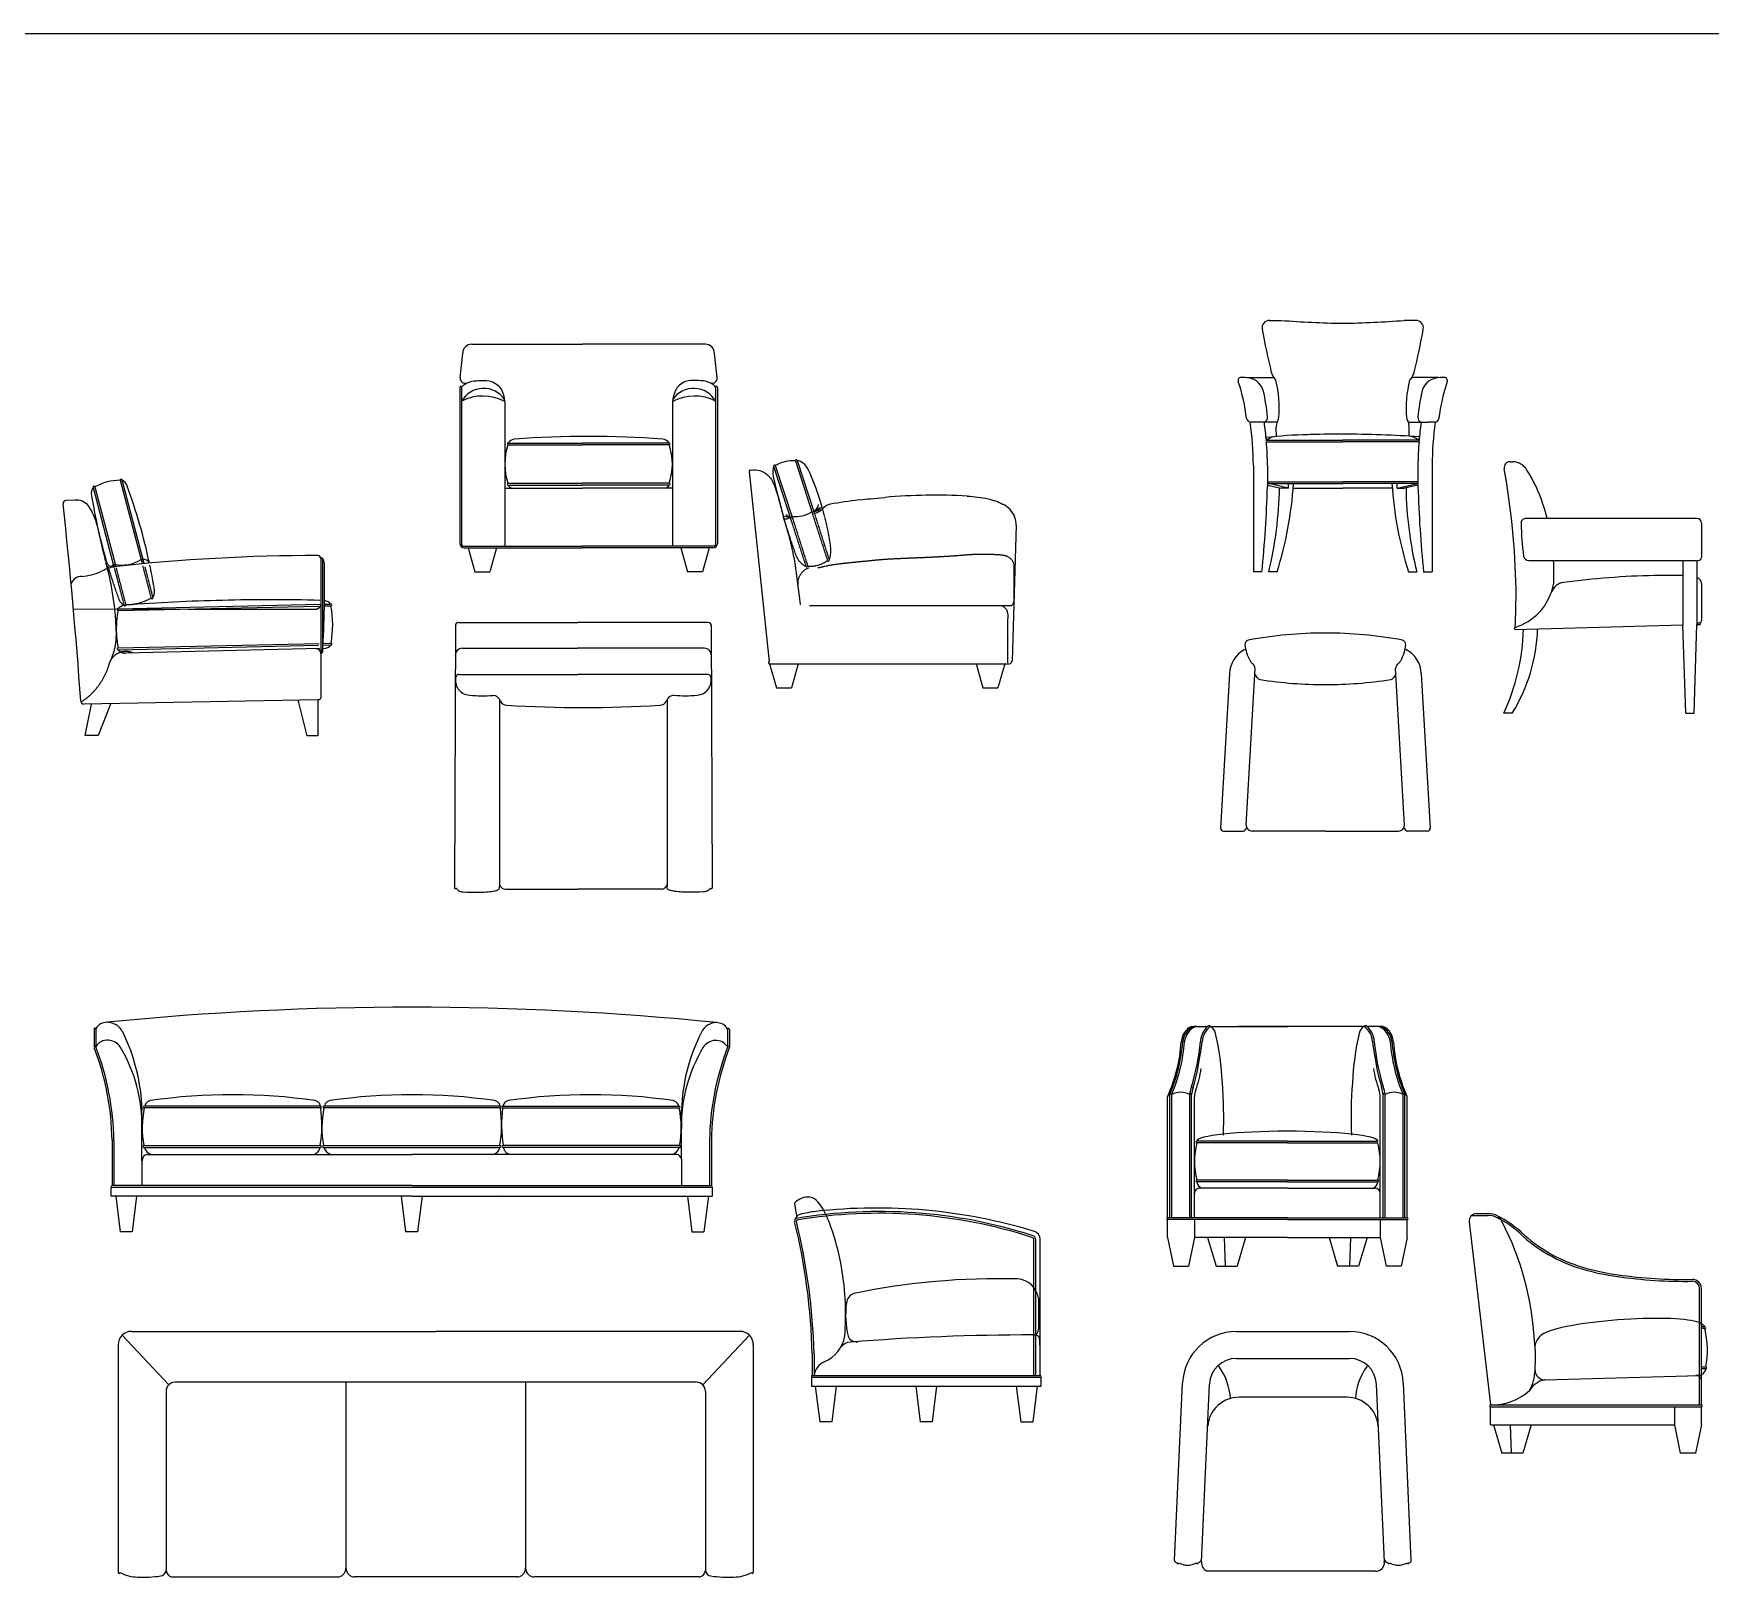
# Model space of a CAD drawing. Header units: millimetres. Extents: x 14385 to 129787, y 107826 to 186798.
# Drawn here: x 34932 to 40529, y 129420 to 134575 of the extents above; entities that cross this region are included whole.
import ezdxf

# ---------------------------------------------------------------- set-up
doc = ezdxf.new("R2010")
doc.units = ezdxf.units.MM
doc.header["$LTSCALE"] = 1000
doc.linetypes.add('DASHED', pattern=[0.75, 0.5, -0.25])
doc.layers.add('FF-FURN', color=51, linetype='Continuous')

# ---------------------------------------------------------------- blocks, each defined once
blk = doc.blocks.new('A$C4BEB608F')
at = {"linetype": 'Continuous', "ltscale": 15}
for p, q in [((-459.2, 365.5), (-462, -511)), ((-449.2, 375.3), (-52, 375.3)), ((385, 375.3), (-52, 375.3)), ((394.9, 365.5), (397.8, -511)), ((-435.7, 290.1), (-52, 290.1)), ((371.7, 290.1), (-52, 290.1)), ((-458.1, 245.6), (-458.1, 245.6)), ((393.9, 245.6), (393.9, 245.6)), ((-447.6, 202.3), (-52, 202.3)), ((384.8, 202.2), (-52, 202.3)), ((317, 201.8), (317, 201.8)), ((-311.6, 119.3), (-311.7, -505.6)), ((247.4, 116.2), (247.5, -505.6)), ((-292.6, -514.7), (-52.1, -514.7)), ((228.4, -514.7), (-52.1, -514.7))]:
    blk.add_line(p, q, dxfattribs=at)
for centre, radius, start, end in [((-449.2, 365.3), 10, 90, 179.0725), ((385, 365.3), 10, 0.9275, 90), ((-434.5, 265.1), 25, 92.6968, 181.2211), ((370.5, 265.1), 25, 358.7789, 87.3032), ((-410.2, 182.1), 48.8, 164.9523, 268.192), ((-447.6, 192.3), 10, 90, 166.0642), ((345.6, 182.4), 49.1, 272.5417, 14.5744), ((383.4, 192.3), 10, 13.9358, 81.8022), ((-366.1, 561.3), 430.4, 263.9138, 274.2655), ((-333.9, 106.3), 25.8, 15.1692, 90.5433), ((-288.4, 122.4), 22.6, 204.5183, 273.0027), ((224.4, 122.4), 22.6, 266.9973, 335.4817), ((273.3, 104), 29.7, 96.0579, 162.2434), ((309.7, 437.6), 306.7, 262.5871, 277.1323), ((-32.8, 4102.3), 4010.6, 266.3465, 273.6605), ((-291.2, -493.5), 21.2, 195.6554, 273.927), ((226.8, -493.4), 21.4, 274.3519, 344.1559), ((-459, -509.4), 3.33, 207.7726, 336.3639), ((394.8, -509.4), 3.33, 203.6361, 332.2274)]:
    blk.add_arc(centre, radius, start, end, dxfattribs=at)
for points in [[(-456, -510.8), (-448.9, -519), (-432.9, -523.4), (-387.9, -524.7), (-337.6, -521.8), (-322.4, -518.7), (-313.5, -514), (-311.7, -505.6)], [(391.8, -510.8), (384.7, -519), (368.7, -523.4), (323.7, -524.7), (273.4, -521.8), (258.2, -518.7), (249.3, -514), (247.5, -505.6)]]:
    blk.add_spline(points, degree=3, dxfattribs=at)
blk = doc.blocks.new('A$C4EC06032')
at = {"linetype": 'Continuous', "ltscale": 15}
for p, q in [((-188.6, 0), (188.6, 0)), ((-188.6, -90), (188.5, -90)), ((-394.9, -764.7), (-368.4, -172)), ((-305, -768.8), (-278.5, -176)), ((181.3, -220), (-179.2, -220)), ((305, -768.8), (278.5, -176)), ((394.9, -764.7), (368.4, -172)), ((275, -800), (-286.4, -800))]:
    blk.add_line(p, q, dxfattribs=at)
for centre, radius, start, end in [((-188.6, -180), 180, 90, 177.4376), ((188.5, -180), 180, 2.5624, 90), ((-188.6, -180), 90, 90, 177.4376), ((188.5, -180), 90, 2.5624, 90), ((-180.2, -324.8), 104.8, 89.4316, 175.5669), ((180.2, -324.8), 104.8, 4.4331, 90.5684), ((-386.9, -764.5), 8.02, 181.9557, 269.1852), ((-384, -772.5), 3, 180, 0), ((-351.7, -720.8), 59.5, 240.4657, 299.5343), ((-319.4, -772.5), 3, 180, 0), ((-319.2, -758.3), 14.4, 281.2794, 359.4441), ((-276.2, -772.8), 29.1, 172.0351, 249.3779), ((277.5, -772.4), 27.7, 264.8741, 7.4561), ((319.2, -758.3), 14.4, 180.5559, 258.7206), ((319.4, -772.5), 3, 180, 0), ((351.7, -720.8), 59.5, 240.4657, 299.5343), ((384, -772.5), 3, 180, 0), ((386.9, -764.5), 8.02, 270.8148, 358.0443)]:
    blk.add_arc(centre, radius, start, end, dxfattribs=at)
at = {"color": 57, "linetype": 'Continuous', "ltscale": 15}
for centre, start, end in [((-409.7, -235.6), 3.3157, 36.2619), ((409.7, -235.6), 143.7381, 176.6843)]:
    blk.add_arc(centre, 201.3, start, end, dxfattribs=at)
blk = doc.blocks.new('A$C50F25A5F')
at = {"linetype": 'Continuous', "ltscale": 15}
for p, q in [((-1015, 0), (0, 0)), ((1015, 0), (0, 0)), ((-1060, -45), (-1060, -805)), ((-1046.8, -13.1), (-891.3, -178.9)), ((1046.8, -13.1), (891.3, -178.9)), ((1060, -45), (1060, -805)), ((-900, -200), (-900, -798.8)), ((870, -170), (-870, -170)), ((-299.7, -170), (-299.7, -790.9)), ((300, -170), (300, -790.9)), ((900, -200), (900, -798.8)), ((-879.6, -820), (-328.1, -820)), ((271.9, -820), (-271.3, -820)), ((879.6, -820), (328.2, -820))]:
    blk.add_line(p, q, dxfattribs=at)
for centre, radius, start, end in [((-1015, -45), 45, 90, 180), ((1015, -45), 45, 0, 90), ((-870, -200), 30, 90, 180), ((870, -200), 30, 0, 90), ((-1057, -805), 3, 180, 0), ((-992.5, -688.5), 131.8, 242.184, 268.8473), ((-974.9, -439.7), 381, 266.949, 278.5257), ((-921.4, -795), 21.8, 277.9261, 349.8119), ((-876.9, -797), 23.2, 184.5604, 263.2456), ((-329.5, -790.2), 29.8, 272.6125, 358.7596), ((-269.9, -790.2), 29.8, 181.2404, 267.3875), ((270.7, -790.7), 29.3, 272.2076, 359.747), ((329.3, -790.7), 29.3, 180.253, 267.7924), ((876.9, -797), 23.2, 276.7544, 355.4396), ((921.4, -795), 21.8, 190.1881, 262.0739), ((974.9, -439.7), 381, 261.4743, 273.051), ((992.5, -688.5), 131.8, 271.1527, 297.816), ((1057, -805), 3, 180, 0)]:
    blk.add_arc(centre, radius, start, end, dxfattribs=at)
blk = doc.blocks.new('A$C46170862')
at = {"linetype": 'Continuous', "ltscale": 15}
for p, q in [((-320, 525.1), (-350, 10)), ((-264.6, 20), (-234.6, 542.8)), ((264.6, 20), (234.6, 542.8)), ((320, 525.1), (350, 10)), ((-340, 0), (-274.6, 0)), ((-264.6, 10), (-262, 10)), ((0, 0), (-244.6, 0)), ((0, 0), (244.6, 0)), ((264.6, 10), (262, 10)), ((340, 0), (274.6, 0))]:
    blk.add_line(p, q, dxfattribs=at)
for centre, radius, start, end in [((-254.2, 623.1), 14.4, 102.8758, 181.6316), ((-134.5, 635.6), 134.8, 185.5035, 209.9305), ((0, -734.4), 1395.5, 90, 100.6309), ((0, -734.4), 1395.5, 79.3691, 90), ((134.5, 635.6), 134.8, 330.0695, 354.4965), ((254.2, 623.1), 14.4, 358.3684, 77.1242), ((-228.3, 523.5), 91.7, 115.9183, 178.9809), ((-224.2, 583.7), 31.1, 209.5035, 229.1501), ((-261.4, 539), 27.1, 7.2671, 51.4821), ((261.4, 539), 27.1, 128.5179, 172.7329), ((224.2, 583.7), 31.1, 310.8499, 330.4965), ((228.3, 523.5), 91.7, 1.0191, 64.0817), ((-211.9, 528.3), 23.2, 191.4308, 254.7561), ((0, 1886.8), 1398, 261.0289, 270), ((0, 1886.8), 1398, 270, 278.9711), ((211.9, 528.3), 23.2, 285.2439, 348.5692), ((-340, 10), 10, 180, 270), ((-274.6, 10), 10, 270, 0), ((-244.6, 20), 20, 180, 270), ((244.6, 20), 20, 270, 0), ((274.6, 10), 10, 180, 270), ((340, 10), 10, 270, 0)]:
    blk.add_arc(centre, radius, start, end, dxfattribs=at)

msp = doc.modelspace()

# ---------------------------------------------------------------- linework, layer by layer
at = {"color": 1}
msp.add_line((18573.3, 134574.6), (80368.9, 134574.6), dxfattribs=at)
at = {"linetype": 'Continuous', "ltscale": 15}
for p, q in [((36355.6, 133425.2), (36364.6, 133507.6)), ((36394.6, 133537.6), (36764.6, 133537.6)), ((37174.6, 133537.6), (36764.6, 133537.6)), ((37213.7, 133425.2), (37204.6, 133507.6)), ((36354.6, 133394.5), (36354.6, 132872.6)), ((36360.6, 133394.5), (36360.6, 132868.6)), ((37208.6, 133394.5), (37208.6, 132868.6)), ((37214.6, 133394.5), (37214.6, 132872.6)), ((36504.6, 133344.5), (36504.6, 132863.6)), ((37064.6, 133344.5), (37064.6, 132863.6)), ((37320, 133112.9), (37387.6, 132476.8)), ((36504.6, 133057.2), (36764.6, 133057.2)), ((37064.6, 133057.2), (36764.6, 133057.2)), ((38211.6, 132933.4), (38198.5, 132480.5)), ((36365.6, 132863.6), (36764.6, 132863.6)), ((36369.6, 132857.6), (36764.6, 132857.6)), ((36382.1, 132857.6), (36404.6, 132777.6)), ((36477.1, 132857.6), (36454.6, 132777.6)), ((37203.6, 132863.6), (36764.6, 132863.6)), ((37199.6, 132857.6), (36764.6, 132857.6)), ((37092.1, 132857.6), (37114.6, 132777.6)), ((37187.1, 132857.6), (37164.6, 132777.6)), ((36404.6, 132777.6), (36454.6, 132777.6)), ((37164.6, 132777.6), (37114.6, 132777.6)), ((37387.6, 132470.8), (38188.5, 132470.8)), ((37388.7, 132470.8), (37411.2, 132390.8)), ((37483.7, 132470.8), (37461.2, 132390.8)), ((38078.4, 132470.8), (38100.9, 132390.8)), ((38173.4, 132470.8), (38150.9, 132390.8)), ((37411.2, 132390.8), (37461.2, 132390.8)), ((38100.9, 132390.8), (38150.9, 132390.8)), ((38797.6, 131260), (38805.7, 131260)), ((38814, 131260), (38851, 131260)), ((38860.7, 131260), (39116.8, 131260)), ((39372.8, 131260), (38951.1, 131260)), ((39419.6, 131260), (39382.5, 131260)), ((39435.9, 131260), (39427.8, 131260)), ((35133.8, 131250.5), (35133.8, 131190.5)), ((35139.6, 131252.3), (35139.6, 131192.3)), ((37248.6, 131251.3), (37248.6, 131191.3)), ((37254.4, 131249.5), (37254.4, 131189.5)), ((38796.8, 130621), (38796.8, 131032.5)), ((39436.8, 130621), (39436.8, 131032.5)), ((37094.4, 130816.6), (37094.4, 130980.7)), ((38716.8, 130621), (38716.8, 131024.5)), ((39516.8, 130621), (39516.8, 131024.5)), ((35194, 130879.8), (35194, 130728.9)), ((35200, 130879.8), (35200, 130728.9)), ((37188.2, 130879.4), (37188.2, 130728.9)), ((37194.2, 130879.8), (37194.2, 130728.9)), ((35293.8, 130812.4), (35293.8, 130728.9)), ((35311.8, 130832.4), (36196.9, 130832.4)), ((37078.5, 130832.3), (36196.9, 130832.4)), ((37094.4, 130816.6), (37094.4, 130728.9)), ((35191, 130722.9), (37197.2, 130722.9)), ((35191, 130692.9), (35191, 130722.9)), ((36194.1, 130728.9), (35194, 130728.9)), ((36194.1, 130728.9), (37194.2, 130728.9)), ((37197.2, 130722.9), (37197.2, 130692.9)), ((39116.8, 130720), (38824.8, 130720)), ((39116.8, 130720), (39408.8, 130720)), ((36194.1, 130692.9), (35191, 130692.9)), ((35206, 130692.9), (35221, 130573.9)), ((35276, 130692.9), (35261, 130573.9)), ((36194.1, 130692.9), (35284, 130692.9)), ((36158.8, 130692.9), (36173.8, 130573.9)), ((36194.1, 130692.9), (37104.2, 130692.9)), ((36194.1, 130692.9), (37197.2, 130692.9)), ((36228.8, 130692.9), (36213.8, 130573.9)), ((36493.8, 130692.9), (36494.1, 130692.9)), ((36494.4, 130692.9), (36494.1, 130692.9)), ((37114.2, 130692.9), (37129.2, 130573.9)), ((37184.2, 130692.9), (37169.2, 130573.9)), ((39116.8, 130621), (38716.8, 130621)), ((38716.8, 130555), (38716.8, 130615)), ((39116.8, 130615), (38716.8, 130615)), ((38806.8, 130615), (38806.8, 130555)), ((39116.8, 130621), (39516.8, 130621)), ((39116.8, 130615), (39516.8, 130615)), ((39426.8, 130615), (39426.8, 130555)), ((39516.8, 130555), (39516.8, 130615)), ((39723.8, 130608.2), (39794.6, 129996.2)), ((39732.3, 130629.2), (39786.2, 130629.2)), ((39746.7, 130635.2), (39786.3, 130635.2)), ((35261, 130573.9), (35221, 130573.9)), ((36213.8, 130573.9), (36173.8, 130573.9)), ((37129.2, 130573.9), (37169.2, 130573.9)), ((38291.9, 130094.7), (38291.9, 130547)), ((38716.8, 130555), (38736.8, 130460)), ((38807.2, 130555), (38787.2, 130460)), ((39116.8, 130555), (38806.8, 130555)), ((38850.7, 130555), (38878.7, 130460)), ((38976.9, 130555), (38948.9, 130460)), ((39116.8, 130555), (39426.8, 130555)), ((39256.6, 130555), (39284.7, 130460)), ((39382.9, 130555), (39354.8, 130460)), ((39426.8, 130555), (39446.4, 130460)), ((39516.8, 130555), (39496.8, 130460)), ((38736.8, 130460), (38787.2, 130460)), ((38878.7, 130460), (38948.9, 130460)), ((39354.8, 130460), (39284.7, 130460)), ((39496.8, 130460), (39446.4, 130460)), ((40492.7, 129996.2), (40492.7, 130385.2)), ((40492.7, 129996.2), (40492.7, 130385.2)), ((40498.7, 129996.2), (40498.7, 130385.2)), ((40498.7, 129996.2), (40498.7, 130385.2)), ((40498.7, 129996.2), (40498.7, 130360.2)), ((40510.7, 130257.2), (40498.7, 130257.2)), ((40510.7, 130251.2), (40498.7, 130251.2)), ((37531.1, 130167.3), (37531.1, 130094.7)), ((37528.1, 130088.7), (38294.9, 130088.7)), ((37528.1, 130088.7), (37528.1, 130058.7)), ((38294.9, 130058.7), (38294.9, 130088.7)), ((40513.8, 130122.4), (40498.7, 130122.4)), ((40513.8, 130116.4), (40498.7, 130116.4)), ((37528.1, 130058.7), (38294.9, 130058.7)), ((37541.1, 130058.7), (37556.1, 129939.7)), ((37611.1, 130058.7), (37596.1, 129939.7)), ((37876.2, 130058.7), (37891.2, 129939.7)), ((37946.2, 130058.7), (37931.2, 129939.7)), ((38211.9, 130058.7), (38226.9, 129939.7)), ((38281.9, 130058.7), (38266.9, 129939.7)), ((39794.6, 129996.2), (40498.7, 129996.2)), ((39794.6, 129930.2), (39794.6, 129990.2)), ((39794.6, 129990.2), (40498.7, 129990.2)), ((40408.7, 129990.2), (40408.7, 129930.2)), ((40498.7, 129971.2), (40498.7, 129990.2)), ((40498.7, 129930.2), (40498.7, 129990.2)), ((40498.7, 129930.2), (40498.7, 129990.2)), ((37596.1, 129939.7), (37556.1, 129939.7)), ((37931.2, 129939.7), (37891.2, 129939.7)), ((38226.9, 129939.7), (38266.9, 129939.7)), ((39794.6, 129930.2), (40409.1, 129930.2)), ((39804.6, 129930.2), (39833.2, 129835.2)), ((39860, 129930.2), (39863.8, 129835.2)), ((39931.1, 129930.2), (39903.3, 129835.2)), ((40408.7, 129930.2), (40428.3, 129835.2)), ((40498.7, 129930.2), (40478.7, 129835.2)), ((39903.3, 129835.2), (39833.2, 129835.2)), ((40478.7, 129835.2), (40428.3, 129835.2))]:
    msp.add_line(p, q, dxfattribs=at)
at = {"color": 57, "linetype": 'Continuous', "ltscale": 15}
for p, q in [((36515.4, 133207.6), (36764.6, 133207.6)), ((36515.4, 133201.6), (36764.6, 133201.6)), ((37053.8, 133207.6), (36764.6, 133207.6)), ((37053.8, 133201.6), (36764.6, 133201.6)), ((37402, 133130.4), (37460.5, 132948.9)), ((37407.7, 133132.2), (37467.1, 132950.4)), ((37474.7, 133148.3), (37531.4, 132971.4)), ((37480.6, 133149.3), (37538.2, 132972.7)), ((36515.4, 133073.2), (36764.6, 133073.2)), ((36515.4, 133067.2), (36764.6, 133067.2)), ((37053.8, 133073.2), (36764.6, 133073.2)), ((37053.8, 133067.2), (36764.6, 133067.2)), ((38182.6, 132616.7), (38182.6, 132474)), ((38724.8, 130621), (38724.8, 131032.5)), ((38730.8, 130621), (38730.8, 131032.5)), ((38790.8, 130621), (38790.8, 131032.5)), ((39442.8, 130621), (39442.8, 131032.5)), ((39502.8, 130621), (39502.8, 131032.5)), ((39508.8, 130621), (39508.8, 131032.5)), ((35890.2, 130993.7), (35301.1, 130993.7)), ((35890.6, 130987.7), (35301.1, 130987.7)), ((36489.9, 130993.7), (35900.8, 130993.7)), ((36490.3, 130987.7), (35900.8, 130987.7)), ((36497.6, 130987.7), (37086.9, 130987.7)), ((36497.9, 130993.7), (37086.9, 130993.7)), ((38806.8, 130621), (38806.8, 131024.6)), ((39426.8, 130621), (39426.8, 131024.6)), ((39116.8, 130877), (38814.8, 130877)), ((39116.8, 130871), (38814.8, 130871)), ((39116.8, 130877), (39418.8, 130877)), ((39116.8, 130871), (39418.8, 130871)), ((35299.4, 130862), (35889.5, 130862)), ((35299.4, 130856), (35889.5, 130856)), ((35899, 130862), (36489.2, 130862)), ((35899, 130856), (36489.2, 130856)), ((37088.6, 130862), (36498.7, 130862)), ((37088.6, 130856), (36498.7, 130856)), ((39116.8, 130747.2), (38814.8, 130747.2)), ((39116.8, 130741.2), (38814.8, 130741.2)), ((39116.8, 130747.2), (39418.8, 130747.2)), ((39116.8, 130747.2), (39413.8, 130747.2)), ((39116.8, 130741.2), (39418.8, 130741.2)), ((38270.9, 130094.7), (38270.5, 130548.4)), ((38276.9, 130094.7), (38276.9, 130548.2)), ((38905.8, 130555), (38909.4, 130460)), ((39327.7, 130555), (39324.2, 130460)), ((38286.3, 130353.1), (38286.3, 130248.6)), ((37537.1, 130167.5), (37537.1, 130094.7)), ((37531.1, 130094.7), (38291.9, 130094.7)), ((39975.9, 130080.2), (40492, 130095.2))]:
    msp.add_line(p, q, dxfattribs=at)
for p, q in [((35069.4, 133017.1), (35039.8, 133015.6)), ((35890.6, 132821.6), (35890.6, 132506.8)), ((35890.6, 132506.8), (35890.6, 132356.2)), ((35882.2, 132350.8), (35099.4, 132335.8)), ((35123.8, 132335.8), (35102.7, 132231.4)), ((35188.7, 132335.8), (35148, 132231.4)), ((35845.2, 132230.5), (35815.2, 132350.8)), ((35880.2, 132350.8), (35880.2, 132230.5)), ((35148, 132231.4), (35102.7, 132231.4)), ((35880.2, 132230.5), (35845.2, 132230.5))]:
    msp.add_line(p, q)
at = {"color": 58, "linetype": 'DASHED', "ltscale": 0.002625}
for p, q in [((37460.5, 132948.9), (37509.9, 132795.9)), ((37467.1, 132950.4), (37515.6, 132797.7)), ((37531.4, 132971.4), (37582.1, 132814.3)), ((37538.2, 132972.7), (37587.8, 132816.1)), ((37470.4, 132824.3), (37491.3, 132666.3)), ((38204.8, 132685.7), (38204.8, 132800.4)), ((37522.3, 132665.5), (38197, 132665.5))]:
    msp.add_line(p, q, dxfattribs=at)
at = {"color": 9, "linetype": 'Continuous', "ltscale": 15}
for p, q in [((35293.8, 130918.8), (35293.8, 130980.7)), ((35293.8, 130812.4), (35293.8, 130918.8))]:
    msp.add_line(p, q, dxfattribs=at)
at = {"linetype": 'Continuous', "ltscale": 15}
for centre, radius, start, end in [((36394.6, 133507.6), 30, 90, 180), ((37174.6, 133507.6), 30, 0, 90), ((36357.6, 133394), 3.04, 8.8426, 171.1574), ((36372.8, 133424.2), 17.2, 176.4879, 286.8714), ((36434.1, 133306), 84.1, 33.7451, 150.9183), ((37135.1, 133306), 84.1, 29.0817, 146.2549), ((37196.4, 133424.2), 17.2, 253.1286, 3.5121), ((37211.6, 133394), 3.04, 8.8426, 171.1574), ((36431.8, 133212.6), 151.9, 61.4198, 117.9226), ((37137.5, 133212.6), 151.9, 62.0774, 118.5802), ((37322.9, 133113.8), 3.05, 30.2092, 197.4593), ((37340.2, 133042), 74.8, 77.313, 101.3139), ((37328.1, 133037.4), 82.6, 44.5943, 69.8109), ((37604.1, 132953.5), 51.7, 104.8687, 133.9916), ((38075, 130063.6), 2979.5, 97.4891, 99.3525), ((37943.4, 131057.7), 1975.7, 86.9539, 94.9164), ((38130.9, 132929.3), 82.3, 21.2424, 64.3728), ((38130.1, 132934.2), 81.5, 359.4141, 17.8237), ((36369.6, 132872.6), 15, 180, 270), ((36365.6, 132868.6), 5, 180, 270), ((37199.6, 132872.6), 15, 270, 0), ((37199.6, 132872.6), 15, 270, 0), ((37203.6, 132868.6), 5, 270, 0), ((37203.6, 132868.6), 5, 270, 0), ((37387.6, 132473.8), 3, 90, 270), ((38188.5, 132480.8), 10, 270, 358.0333), ((36189.7, 121081.9), 10242.2, 84.27191, 95.67023), ((35177.8, 131229.4), 44.5, 90, 149.1046), ((35176.6, 131214.8), 59.1, 27.0437, 90.3584), ((37212, 131216.8), 56.2, 89.9988, 155.0235), ((37210.4, 131228.4), 44.5, 30.8954, 90), ((37210.4, 131228.4), 44.5, 30.8954, 90), ((38820.5, 131207.7), 57.1, 113.6711, 156.9809), ((38809.9, 131254.2), 7.12, 54.4737, 125.5263), ((38897.6, 131206.3), 65.1, 124.4445, 177.3624), ((38855.9, 131256), 6.29, 38.9825, 143.4015), ((39377.7, 131256), 6.29, 36.5985, 141.0175), ((39336, 131206.3), 65.1, 2.6376, 55.5555), ((39423.7, 131254.2), 7.12, 54.4737, 125.5263), ((39413, 131207.7), 57.1, 23.0191, 66.3289), ((35136.9, 131250.9), 3.06, 28.0347, 185.8982), ((34670.1, 130964.9), 624, 1.4515, 26.3348), ((37715.1, 130959.8), 621.1, 153.1304, 178.0717), ((37251.3, 131249.9), 3.06, 354.1018, 151.9653), ((37251.3, 131249.9), 3.06, 354.1018, 151.9653), ((38242, 131242.7), 521.8, 335.655, 356.136), ((38831.8, 131203), 69.2, 157.0014, 176.2453), ((37823.2, 131328), 1016.3, 344.4967, 353.291), ((40410.4, 131328), 1016.3, 186.709, 195.5033), ((39401.8, 131203), 69.2, 3.7547, 22.9986), ((39991.5, 131242.7), 521.8, 183.864, 204.345), ((35136.9, 131190.9), 3.06, 28.0347, 185.8982), ((34296, 130866.5), 898.1, 0.8475, 21.0435), ((34296, 130866.5), 904.1, 0.8475, 21.0435), ((38086.7, 130866.6), 898.6, 158.8905, 179.1492), ((38086.7, 130866.6), 892.6, 158.8905, 179.1492), ((37251.3, 131189.9), 3.06, 354.1018, 151.9653), ((38725, 131024.3), 8.18, 91.2518, 178.7482), ((38727.8, 131032.5), 3, 0, 180), ((38760.8, 130978), 62.2, 61.153, 118.847), ((38793.8, 131032.5), 3, 0, 180), ((38896.9, 131021.2), 100.7, 159.5717, 174.1098), ((39336.7, 131021.2), 100.7, 5.8902, 20.4283), ((39439.8, 131032.5), 3, 0, 180), ((39472.8, 130978), 62.2, 61.153, 118.847), ((39505.8, 131032.5), 3, 0, 180), ((39508.6, 131024.3), 8.18, 1.2518, 88.7482), ((39049.6, 130809.1), 242.8, 165.2368, 194.7632), ((38814.8, 130874), 3, 90, 270), ((39184, 130809.1), 242.8, 345.2368, 14.7632), ((35314, 130812.4), 20.1, 96.1216, 181.779), ((37077.4, 130815.3), 17, 4.2419, 86.3437), ((35194, 130725.9), 3, 90, 270), ((35314.1, 130824.7), 101.8, 269.8136, 270.1864), ((37074.1, 130824.7), 101.8, 269.8136, 270.1864), ((37194.2, 130725.9), 3, 270, 90), ((38824.7, 130702), 18, 89.8282, 182.0985), ((38814.8, 130744.2), 3, 90, 270), ((38838.7, 130743.4), 24, 185.1834, 257.2862), ((39394.8, 130743.4), 24, 282.7138, 354.8166), ((39408.8, 130702), 18, 357.9015, 90.1718), ((39418.8, 130744.2), 3, 270, 90), ((37480, 130667.2), 8.09, 138.8307, 187.3901), ((37988.5, 130744.1), 522.4, 188.5811, 193.0929), ((37520.1, 130622.9), 67.8, 110.8467, 132.9924), ((37602, 130192.9), 453.4, 97.4137, 104.2834), ((37516.3, 130632.8), 57.2, 82.1183, 110.7662), ((37517, 130647.7), 42.4, 39.1082, 80.3116), ((37745.6, 128838.4), 1815.4, 73.2471, 96.3918), ((37394.8, 130547.2), 200.7, 29.2772, 39.3784), ((37480.5, 130610.9), 8.61, 109.5376, 197.9874), ((35443.8, 130113.6), 2087.9, 1.4735, 13.7016), ((37499.1, 130606.3), 27.5, 109.1954, 160.7261), ((38716.8, 130618), 3, 90, 270), ((39516.8, 130618), 3, 270, 90), ((39748.7, 130610.2), 25, 94.6439, 184.7329), ((39786.2, 130562.1), 67, 64.2888, 89.9806), ((39786.5, 130563.8), 71.4, 64.3196, 90.1361), ((39791.5, 130589.7), 46.1, 23.1098, 58.9389), ((39666.8, 130323), 334.3, 47.4765, 63.6291), ((39634.3, 130275.5), 397.4, 48.6275, 62.5507), ((38958.5, 130157.2), 984.5, 3.1592, 27.239), ((38262.1, 130547.7), 29.8, 358.6977, 76.9055), ((40237, 130931.7), 499.8, 226.4652, 254.1024), ((40237, 130931.7), 493.8, 226.4766, 254.1174), ((40304.8, 131109.2), 689.3, 252.7192, 262.8632), ((40304.8, 131109.2), 683.3, 252.7192, 262.8632), ((40443.7, 131962.1), 1553.2, 261.684, 270.926), ((40443.7, 131962.1), 1547.2, 261.684, 270.926), ((40468.7, 130385.2), 30, 0, 90), ((40468.7, 130385.2), 24, 0, 90), ((40467.8, 130218.2), 57.9, 57.7994, 74.5233), ((40467.8, 130218.2), 57.9, 42.2582, 57.7994), ((40510.7, 130254.2), 3, 270, 90), ((40193, 130179), 325.8, 350.0043, 12.8026), ((39428.3, 130150.5), 516.8, 355.7383, 6.7687), ((37531.1, 130091.7), 3, 90, 270), ((38291.9, 130091.7), 3, 270, 90), ((39798.8, 130115.6), 144.9, 330.4501, 358.6224), ((40487, 130122.2), 27.5, 280.6667, 347.927), ((40513.8, 130119.4), 3, 270, 90), ((39799.4, 130184.1), 188, 268.5398, 311.8868), ((39794.6, 129993.2), 3, 90, 270), ((40498.7, 129993.2), 3, 270, 90)]:
    msp.add_arc(centre, radius, start, end, dxfattribs=at)
at = {"color": 57, "linetype": 'Continuous', "ltscale": 15}
for centre, radius, start, end in [((36543.2, 133185.2), 35.7, 99.2946, 141.195), ((36784.6, 129847.3), 3382.2, 85.8094, 94.1906), ((37026, 133185.2), 35.7, 38.805, 80.7054), ((36708.3, 133137.4), 203.3, 161.5962, 198.4038), ((36515.4, 133204.6), 3, 90, 270), ((37053.8, 133204.6), 3, 270, 90), ((36860.9, 133137.4), 203.3, 341.5962, 18.4038), ((37479.9, 133110.9), 80.7, 165.3634, 191.4782), ((37404.9, 133131.3), 3, 17.8435, 197.8435), ((37468.9, 133025.4), 123.1, 87.3177, 119.8043), ((37477.6, 133148.8), 3.01, 9.7152, 189.3719), ((37471, 133100.6), 49.7, 24.9676, 78.8055), ((36877.4, 132810.4), 710.4, 14.445, 25.9776), ((36515.4, 133070.2), 3, 90, 270), ((36533.7, 133078.5), 21.4, 211.7244, 262.7957), ((37035.6, 133078.5), 21.4, 277.2043, 328.2756), ((37053.8, 133070.2), 3, 270, 90), ((40770.9, 133865), 3456.9, 192.8734, 195.1779), ((37523.5, 133006.9), 29.1, 293.6865, 352.0464), ((37539, 133006.6), 26.6, 261.81, 323.4932), ((37525.3, 133028.3), 57.1, 281.3756, 318.7979), ((37533.7, 133013.1), 31.1, 280.631, 318.4655), ((37443.9, 132972.5), 17.9, 241.9821, 316.9201), ((37454.3, 132994.8), 34.6, 242.7303, 274.3646), ((37457.9, 132976.7), 16.4, 207.7808, 266.6361), ((37459.6, 132961.9), 3.05, 210.2731, 10.131), ((37473.6, 133065.2), 103.4, 263.8886, 302.7532), ((37532, 132980.3), 3.18, 219.5419, 359.5301), ((38828.1, 131203.6), 60.7, 111.3584, 174.5936), ((38834.1, 131203.6), 60.7, 111.3584, 174.5936), ((38898.2, 131205.9), 71.7, 131.1089, 177.3062), ((38843.9, 131230.4), 34.1, 10.5256, 60.3407), ((39389.7, 131230.4), 34.1, 119.6593, 169.4744), ((39335.3, 131205.9), 71.7, 2.6938, 48.8911), ((39399.5, 131203.6), 60.7, 5.4064, 68.6416), ((35179.6, 131167), 47.4, 87.454, 147.7479), ((35177.5, 131161.5), 53, 34.7204, 85.4091), ((38207.3, 131252.3), 562, 337.0812, 355.6155), ((38202.8, 131254.1), 572.6, 337.2255, 355.5149), ((38070.9, 131279.3), 758.9, 343.1036, 354.705), ((37902.6, 131020.2), 998.5, 2.9688, 12.5171), ((40330.9, 131020.2), 998.5, 167.4829, 177.0312), ((40162.7, 131279.3), 758.9, 185.295, 196.8964), ((40030.8, 131254.1), 572.6, 184.4851, 202.7745), ((40026.2, 131252.3), 562, 184.3845, 202.9188), ((34782.1, 130928.5), 511.8, 358.9152, 30.952), ((38527, 131158.2), 304.5, 338.8827, 352.6941), ((39706.6, 131158.2), 304.5, 187.3059, 201.1173), ((35596.5, 129101.6), 1930.5, 81.8017, 98.1983), ((36196.1, 129101.6), 1930.5, 81.8017, 98.1983), ((36791.6, 129103.2), 1928.9, 81.7983, 98.2017), ((38896.9, 131021.2), 106.7, 159.3667, 173.9206), ((38866.1, 131026.3), 59.4, 158.09, 181.6341), ((37360.1, 130953.7), 1544.2, 357.8924, 4.3913), ((40873.5, 130953.7), 1544.2, 175.6087, 182.1076), ((39367.4, 131026.3), 59.4, 358.3659, 21.91), ((39336.7, 131021.2), 106.7, 6.0794, 20.6333), ((35628.6, 130921.2), 334.2, 168.5132, 190.1937), ((35301.1, 130990.7), 3, 90, 270), ((35320.3, 130991), 17.6, 145.4051, 171.2582), ((35328.4, 130986.6), 26.9, 105.7107, 147.4192), ((35864.5, 130986.6), 26.9, 32.5808, 74.2893), ((35872.6, 130991), 17.6, 8.7418, 34.5949), ((35427.2, 130930.5), 466.9, 351.5607, 7.0182), ((35890.2, 130990.7), 3, 270, 90), ((36228.3, 130921.2), 334.2, 168.5132, 190.1937), ((35900.8, 130990.7), 3, 90, 270), ((35920, 130991.1), 17.6, 145.4051, 171.2582), ((35928.1, 130986.6), 26.9, 105.7107, 147.4192), ((36464.1, 130986.6), 26.9, 32.5808, 74.2893), ((36472.3, 130991.1), 17.6, 8.7418, 34.5949), ((36026.9, 130930.5), 466.9, 351.5607, 7.0182), ((36489.9, 130990.7), 3, 270, 90), ((36961, 130930.5), 466.9, 172.9818, 188.4393), ((36497.9, 130990.7), 3, 90, 270), ((36515.6, 130991), 17.6, 145.4051, 171.2582), ((36523.7, 130986.6), 26.9, 105.7107, 147.4192), ((37059.5, 130986.6), 26.9, 32.5808, 74.2893), ((37067.7, 130991), 17.6, 8.7418, 34.5949), ((36759.4, 130921.2), 334.2, 349.8063, 11.4868), ((35299.4, 130859), 3, 90, 270), ((35338.1, 130869.7), 39.4, 200.2545, 250.8929), ((35860.6, 130860.5), 28.1, 273.1779, 350.8198), ((35889.5, 130859), 3, 270, 90), ((35899, 130859), 3, 90, 270), ((35937.8, 130869.7), 39.4, 200.2545, 250.8929), ((36460.3, 130860.5), 28.1, 273.1779, 350.8198), ((36489.2, 130859), 3, 270, 90), ((36498.7, 130859), 3, 90, 270), ((36527.6, 130860.5), 28.1, 189.1802, 266.8221), ((37050.1, 130869.3), 39.1, 289.2625, 340.1404), ((37088.6, 130859), 3, 270, 90), ((37754.3, 128966.4), 1675.6, 72.2376, 99.5022), ((37144.3, 130428.7), 477.4, 17.588, 26.9749), ((37481.2, 130610.3), 3.34, 107.7042, 192.4844), ((35443.3, 130112.7), 2094.5, 1.4998, 13.7251), ((37754.1, 128977.8), 1658.4, 72.0923, 99.5036), ((36751.4, 130298.3), 891.4, 2.4175, 17.9514), ((38262.1, 130547.7), 8.41, 358.6977, 76.9055), ((38262.1, 130547.7), 14.8, 358.6977, 76.9055), ((38155, 128004.5), 2413.3, 88.5378, 101.5904), ((38210.5, 130340.4), 76.8, 9.5397, 85.5115), ((37682.6, 130333), 37.7, 109.3877, 173.4223), ((36441.2, 130302.9), 1201.2, 356.3016, 1.5719), ((37942.3, 130296), 300, 172.0764, 193.4827), ((38266.1, 130249), 20.2, 288.9132, 0.9774), ((37524.3, 130248.4), 117.9, 293.4266, 348.7637), ((37659.9, 130164.3), 41.4, 92.4552, 142.8478), ((37678.3, 130237.1), 29.9, 201.6926, 279.3047), ((38252.9, 122920.1), 7309.9, 89.88856, 94.66701), ((38269.8, 130190.6), 39.3, 70.2161, 93.962), ((38276.9, 130216.3), 12.9, 357.3491, 60.9437), ((37742.4, 130164.5), 549.7, 358.3033, 5.3437), ((39996.8, 130186.4), 54, 115.8641, 174.1979), ((37593.4, 130088), 56.7, 113.0375, 173.173), ((39991.3, 130005.2), 77, 102.8171, 149.591), ((39976.3, 130112.8), 32.7, 181.2634, 270.7639), ((40481, 130077.3), 17.9, 8.5859, 91.0771)]:
    msp.add_arc(centre, radius, start, end, dxfattribs=at)
for centre, radius, start, end in [((35040.6, 133005.7), 10, 94.7448, 184.5265), ((16939.8, 131057.6), 18195.3, 4.05839, 6.14362), ((35073.3, 132961.6), 55.7, 41.1822, 94.0962), ((34939.5, 132881.1), 211.2, 13.5253, 33.6883), ((30185.1, 131699.1), 5110.3, 12.5877, 13.9441), ((35867.9, 126840.7), 5990.9, 89.8783, 96.40375), ((35880.6, 132821.6), 10, 0, 89.8671), ((35197.9, 132820.7), 26.5, 197.399, 280.144), ((35099.5, 132345.8), 10, 182.793, 270), ((35882.5, 132359.6), 8.77, 267.5916, 337.3641)]:
    msp.add_arc(centre, radius, start, end)
at = {"color": 58, "linetype": 'DASHED', "ltscale": 0.002625}
for centre, radius, start, end in [((36510.5, 132643.2), 976.8, 10.6827, 18.9195), ((39882.4, 133693), 2555.3, 196.6708, 199.7469), ((36764.5, 132749.5), 835.5, 7.8081, 16.5637), ((37539, 132856.4), 67.1, 203.4725, 244.3203), ((37485.9, 132849.3), 107.2, 342.0091, 7.3431), ((38167, 132793.2), 38.6, 10.7781, 79.9009), ((37536.7, 132738.8), 54.2, 107.9002, 189.3881), ((37512.8, 132796.8), 3, 197.8435, 17.8435), ((37525.1, 132889.1), 92.8, 264.2542, 307.6366), ((37585, 132815.2), 3, 197.8435, 17.8435), ((38179.8, 132683.8), 25.1, 313.1271, 4.3445)]:
    msp.add_arc(centre, radius, start, end, dxfattribs=at)
at = {"color": 9, "linetype": 'Continuous', "ltscale": 15}
for centre, radius, start, end in [((39405.5, 131203.6), 60.7, 5.4064, 68.6416), ((37210.7, 131160.5), 53, 94.5909, 145.2796), ((37208.6, 131166), 47.4, 32.2521, 92.546), ((37602.7, 130928.4), 508.4, 148.9412, 181.0866), ((37086.9, 130990.7), 3, 270, 90)]:
    msp.add_arc(centre, radius, start, end, dxfattribs=at)
at = {"linetype": 'Continuous', "ltscale": 15}
msp.add_ellipse((39116.7, 130877), major_axis=(302.1, 0), ratio=0.109253, start_param=0, end_param=3.141469, dxfattribs=at)
at = {"color": 57, "linetype": 'Continuous', "ltscale": 15}
msp.add_ellipse((40232.1, 130243.1), major_axis=(268.3, 19.1), ratio=0.140473, start_param=0.349149, end_param=2.864491, dxfattribs=at)
at = {"linetype": 'Continuous', "ltscale": 15}
for points in [[(36360.6, 133394.5), (36371, 133403.6), (36395.3, 133413.6), (36425.2, 133416.5)], [(36425.2, 133416.5), (36461, 133412.6), (36481.2, 133400.8), (36494.6, 133383.6), (36504.6, 133344.5)], [(37144.1, 133416.5), (37108.2, 133412.6), (37088.1, 133400.8), (37074.7, 133383.6), (37064.6, 133344.5)], [(37208.6, 133394.5), (37198.3, 133403.6), (37174, 133413.6), (37144.1, 133416.5)]]:
    msp.add_spline(points, degree=3, dxfattribs=at)
for points, knots in [([(37387, 133095.4), (37387, 133095.4), (37395.7, 133086.8), (37409.4, 133068.6), (37435.7, 132956.7)], [35.277742, 35.277742, 35.277742, 35.277742, 35.628891, 59.778463, 59.778463, 59.778463, 59.778463]), ([(38048.4, 133030.6), (38071.7, 133028.5), (38112.1, 133024.8), (38151.4, 133012), (38166.5, 133003.6)], [0, 0, 0, 0, 70.109399, 121.67739, 121.67739, 121.67739, 121.67739])]:
    msp.add_open_spline(points, degree=3, knots=knots, dxfattribs=at)
msp.add_open_spline([(37686.7, 133017.7), (37717.7, 133020.8), (37732.6, 133022.6), (37774.1, 133026.1)], degree=3, dxfattribs=at)
at = {"color": 58, "linetype": 'DASHED', "ltscale": 0.002625}
msp.add_open_spline([(38173.7, 132831.1), (38154.2, 132835.8), (38060.1, 132835.5), (38038.8, 132832.3), (37917.1, 132824.5), (37785.9, 132820.6), (37714.3, 132813.2), (37602.4, 132802.3), (37578, 132796.5), (37550, 132790.3)], degree=3, knots=[42.960146, 42.960146, 42.960146, 42.960146, 103.211867, 181.937549, 358.42218, 477.902727, 560.543823, 635.554562, 646.822456, 646.822456, 646.822456, 646.822456], dxfattribs=at)
at = {"color": 57, "linetype": 'Continuous', "ltscale": 15}
msp.add_spline([(38165.2, 132665.5), (38179, 132651.5), (38182.6, 132616.7)], degree=3, dxfattribs=at)
at = {"layer": 'FF-FURN', "linetype": 'Continuous', "ltscale": 15}
for p, q in [((39057.3, 133617), (39095.9, 133617)), ((39545.9, 133617), (39507.4, 133617)), ((38975.5, 133426.1), (38962, 133426.1)), ((38982, 133426.1), (39065.7, 133426.1)), ((39621.2, 133426.1), (39539, 133426.1)), ((39641.2, 133426.1), (39627.7, 133426.1)), ((39080, 133277), (38995.5, 133277)), ((39523.5, 133277), (39587.8, 133277)), ((39607.8, 133277), (39587.8, 133277)), ((39003.5, 133132), (39003.5, 132777)), ((39050.5, 133132.6), (39050.5, 133062.5)), ((39552.8, 133132.6), (39552.8, 133062.5)), ((39599.8, 133132), (39599.8, 132777)), ((39860.6, 133145.3), (39869.5, 133145.3)), ((39136.4, 133057), (39301.6, 133057)), ((39466.9, 133057), (39301.6, 133057)), ((40484, 132955.3), (39911.1, 132955.3)), ((40499, 132940.3), (40499, 132825.3)), ((39032, 132777), (39003.5, 132777)), ((39082.4, 132777), (39054.4, 132777)), ((39520.9, 132777), (39548.9, 132777)), ((39571.3, 132777), (39599.8, 132777)), ((39922.8, 132815.3), (40489, 132815.3)), ((40437, 132815.3), (40437, 132600.1)), ((40484, 132815.3), (40484, 132601.6)), ((39877.1, 132585.3), (40437, 132600.1)), ((40446.5, 132305.3), (40437, 132600.1)), ((40474.5, 132305.3), (40484, 132601.6)), ((39867.5, 132305.3), (39839, 132305.3)), ((40446.5, 132305.3), (40474.5, 132305.3))]:
    msp.add_line(p, q, dxfattribs=at)
at = {"layer": 'FF-FURN', "color": 57, "linetype": 'Continuous', "ltscale": 15}
for p, q in [((39049.3, 133217), (39301.6, 133217)), ((39080.3, 133229.4), (39079.6, 133259.8)), ((39554, 133217), (39301.6, 133217)), ((39522.9, 133230.2), (39523.7, 133259.8)), ((39049.3, 133211), (39301.6, 133211)), ((39554, 133211), (39301.6, 133211)), ((35130.5, 133059.3), (35200.2, 132794)), ((35136.3, 133060.9), (35206, 132795.6)), ((35220.9, 133083.1), (35294, 132804.9)), ((35226.7, 133084.6), (35299.8, 132806.5)), ((39050.6, 133067.1), (39095.3, 133057.1)), ((39050.8, 133072), (39301.6, 133072)), ((39050.9, 133078), (39301.6, 133078)), ((39120.3, 133057.1), (39053.5, 133072)), ((39120.3, 133057.1), (39095.3, 133057.1)), ((39120.3, 133057.1), (39120.3, 133072)), ((39552.8, 133078), (39301.6, 133078)), ((39552.8, 133072), (39301.6, 133072)), ((39482.9, 133057.1), (39552.8, 133072.7)), ((39482.9, 133057.1), (39482.9, 133072)), ((39482.9, 133057.1), (39507.9, 133057.1)), ((39552.8, 133067.1), (39507.9, 133057.1)), ((35896.6, 132821.6), (35896.6, 132509.8)), ((40432.9, 132765.3), (40341.2, 132765.3)), ((40499, 132738.6), (40499, 132614.8)), ((35902.8, 132663.6), (35924.5, 132664.1)), ((35902.9, 132669.6), (35923.4, 132670.1)), ((40484, 132607.4), (40493.7, 132607.6)), ((40484, 132601.4), (40494.2, 132601.7)), ((35898, 132532.7), (35923.7, 132533.4)), ((35898.3, 132538.8), (35924.9, 132539.4))]:
    msp.add_line(p, q, dxfattribs=at)
at = {"layer": 'FF-FURN', "color": 58, "linetype": 'DASHED', "ltscale": 0.002625}
for p, q in [((35201.8, 132788.2), (35233.4, 132668)), ((35207.3, 132790.9), (35239.6, 132667.8)), ((35296, 132797.4), (35324.2, 132690.1)), ((35303.1, 132794.2), (35329.6, 132693.3))]:
    msp.add_line(p, q, dxfattribs=at)
at = {"layer": 'FF-FURN', "color": 57, "linetype": 'DASHED', "ltscale": 4}
for p, q in [((35213.9, 132654.4), (35887.6, 132669.2)), ((35213.9, 132648.4), (35884.3, 132663.1)), ((35065, 132653.5), (35446.5, 132653.4)), ((35446.5, 132653.4), (35874.9, 132653.3)), ((35214.2, 132523.7), (35884.8, 132538.4)), ((35214.2, 132517.7), (35883.4, 132532.4))]:
    msp.add_line(p, q, dxfattribs=at)
at = {"layer": 'FF-FURN', "color": 3, "linetype": 'Continuous', "ltscale": 15}
msp.add_line((35890.6, 132669.3), (35890.7, 132669.3), dxfattribs=at)
at = {"layer": 'FF-FURN', "color": 9, "linetype": 'DASHED', "ltscale": 4}
msp.add_line((35887.8, 132521.1), (35239, 132505.8), dxfattribs=at)
at = {"layer": 'FF-FURN', "color": 9, "linetype": 'Continuous', "ltscale": 15}
msp.add_line((35893.6, 132506.8), (35890.6, 132506.8), dxfattribs=at)
at = {"layer": 'FF-FURN', "color": 2, "linetype": 'Continuous', "ltscale": 15}
msp.add_line((35900.2, 132521.5), (35897.3, 132521.4), dxfattribs=at)
at = {"layer": 'FF-FURN', "linetype": 'Continuous', "ltscale": 15}
for centre, radius, start, end in [((39057.3, 133592), 25, 90, 189.6462), ((39358.9, 136989.9), 3383.2, 265.5419, 269.0303), ((39244.4, 136989.9), 3383.2, 270.9697, 274.4581), ((39545.9, 133592), 25, 350.0882, 90), ((41567.4, 134047.6), 2576.1, 190.282, 193.5615), ((37512.4, 133947.4), 2089.4, 346.0476, 350.0882), ((39111.3, 133455.3), 49.6, 193.6472, 220.3717), ((39491.9, 133455.3), 49.6, 319.6283, 346.3528), ((38962, 133416.1), 10, 90, 201.853), ((38426.2, 133228.1), 557.9, 6.3546, 19.2898), ((38977.6, 133364.6), 61.6, 17.139, 91.925), ((38338.5, 133224.7), 715.6, 5.5508, 12.754), ((39064.7, 133411.5), 14.6, 22.086, 91.957), ((38727, 133325.8), 362.9, 354.7021, 14.558), ((39876.2, 133325.8), 362.9, 165.442, 185.2979), ((39538.5, 133411.5), 14.6, 88.043, 157.914), ((40264.7, 133224.7), 715.6, 167.246, 174.4492), ((39625.6, 133364.6), 61.6, 88.075, 162.861), ((40177.1, 133228.1), 557.9, 160.7102, 173.6454), ((39641.2, 133416.1), 10, 338.147, 90), ((38995.5, 133292), 15, 188.3495, 270), ((37851.3, 133118.3), 1152.3, 0.6836, 7.9327), ((39034.3, 133292.5), 16.5, 290.2661, 5.1535), ((37851.3, 133118.3), 1199.3, 4.6456, 7.6059), ((39080, 133281.4), 4.42, 267.8346, 321.6739), ((39055, 133296.7), 33.6, 327.6942, 352.569), ((39548.2, 133296.7), 33.6, 187.431, 212.3058), ((39523.3, 133281.4), 4.42, 218.3261, 272.1654), ((39568.9, 133292.5), 16.5, 174.8465, 249.7339), ((40751.9, 133118.3), 1199.3, 172.3941, 175.3544), ((40751.9, 133118.3), 1152.3, 172.0673, 179.3164), ((39607.8, 133292), 15, 270, 351.6505), ((37851.3, 133118.3), 1199.3, 0.6836, 4.4924), ((40751.9, 133118.3), 1199.3, 175.5076, 179.3164), ((39860.6, 133125.3), 20, 90, 190.2484), ((37219.3, 132662.2), 2661.6, 1.2581, 9.9405), ((39867.9, 133089.6), 55.7, 29.5264, 88.3535), ((39517.3, 132858.7), 475.3, 17.7608, 32.9175), ((34993.2, 133182.5), 4059, 354.2661, 358.3049), ((37844.6, 133074.6), 1245.9, 346.1814, 359.2473), ((37872.8, 133155.4), 1267.4, 342.6293, 356.2273), ((40730.5, 133155.4), 1267.4, 183.7727, 197.3707), ((40758.7, 133074.6), 1245.9, 180.7527, 193.8186), ((43610, 133182.5), 4059, 181.6951, 185.7339), ((39282.7, 132776.1), 724, 14.3232, 18.322), ((39912.1, 132940), 15.3, 93.9278, 184.0443), ((41029.1, 132968.5), 1132.6, 181.4969, 187.024), ((40484, 132940.3), 15, 0, 90), ((39923.4, 132834.2), 18.9, 192.7189, 267.9536), ((40489, 132825.3), 10, 270, 0), ((37356.3, 132713.4), 2523.9, 357.226, 0.1654), ((40421.3, 132468.8), 296.7, 86.9748, 87.7608), ((40421.3, 132468.8), 296.7, 77.7979, 77.8), ((39201.8, 132603.2), 703.4, 334.9378, 358.5975), ((39377.6, 132606.1), 574.9, 328.4485, 358.0694), ((39877, 132588.3), 3, 87.022, 271.8509)]:
    msp.add_arc(centre, radius, start, end, dxfattribs=at)
at = {"layer": 'FF-FURN', "color": 57, "linetype": 'Continuous', "ltscale": 15}
for centre, radius, start, end in [((39136.8, 133259.4), 57.2, 161.181, 179.618), ((39466.4, 133259.4), 57.2, 0.382, 18.819), ((39208.5, 131852.1), 1383.2, 90.9545, 96.7553), ((39040.8, 133215.5), 8.64, 10.3376, 52.4813), ((39049.3, 133214), 3, 90, 270), ((39077.9, 133188.9), 40.1, 96.5699, 135.4143), ((39279.8, 130775.8), 2461.3, 89.4919, 92.3873), ((39301.9, 129627.7), 3609.3, 85.9359, 90.0042), ((39521, 133182.8), 47.5, 46.0975, 87.7124), ((39562.2, 133215.6), 8.38, 126.8444, 170.2564), ((39554, 133214), 3, 270, 90), ((39053, 133204.3), 7.71, 119.1545, 140.1985), ((39550.2, 133204.3), 7.71, 39.8015, 60.8455), ((35162.7, 133039.1), 38.1, 147.8305, 190.138), ((35133.4, 133060.1), 3, 14.7315, 194.7315), ((35219.8, 132915.4), 167.7, 89.6132, 119.8499), ((35223.8, 133083.9), 3, 14.7315, 194.7315), ((35208.6, 133051.1), 38.1, 19.3251, 61.6326), ((33450.3, 132407.5), 1910.5, 12.0779, 20.0906), ((37010.3, 133343.5), 1910.5, 189.3724, 196.4116), ((35893.6, 132821.6), 3, 0, 180), ((35875.9, 132804.7), 26.7, 0.2599, 39.0816), ((35189.2, 132805.5), 9.4, 261.4856, 340.8263), ((35200.9, 132803.2), 3, 194.7315, 14.7315), ((35229.2, 132911.1), 110.8, 256.8375, 303.648), ((35293.3, 132820), 3, 194.7315, 14.7315), ((35296.7, 132794.5), 25.3, 30.621, 90.7441), ((32350.1, 132729.3), 3553.3, 356.4585, 1.2183), ((39282.7, 132776.1), 724, 357.0776, 3.0899), ((39810.8, 132774.3), 198.1, 317.9025, 349.8123), ((40043.2, 132694.7), 47, 95.6033, 160.2506), ((40396.8, 130120.5), 2645.3, 91.2043, 97.7824), ((40475.9, 132737.1), 23.1, 3.6362, 69.5202), ((35896.8, 132644.1), 38.1, 43.099, 80.4776), ((35924.6, 132667.1), 3, 270, 90), ((35590.6, 132601), 339.9, 349.5601, 10.6976), ((39799, 132806.3), 228.8, 289.9627, 313.9121), ((40491.1, 132615.2), 7.96, 289.3194, 357.4463), ((40493.7, 132604.6), 3.01, 279.4445, 89.8376), ((35893.6, 132509.8), 3, 270, 0), ((35897.2, 132559.4), 38.1, 274.5936, 316.901), ((35925, 132536.4), 3, 270, 90)]:
    msp.add_arc(centre, radius, start, end, dxfattribs=at)
at = {"layer": 'FF-FURN', "color": 9, "linetype": 'Continuous', "ltscale": 15}
for centre, radius, start, end in [((35068.6, 132989.3), 228.6, 276.04, 292.5608), ((35231.8, 132638.5), 158.8, 100.5734, 118.3804), ((35092.2, 132725), 37, 89.3215, 160.3609)]:
    msp.add_arc(centre, radius, start, end, dxfattribs=at)
at = {"layer": 'FF-FURN', "color": 9, "linetype": 'DASHED', "ltscale": 4}
for centre, radius, start, end in [((34240.3, 132549.7), 968.3, 1.5027, 15.4659), ((34994.8, 132569.4), 213.5, 333.0543, 1.5083), ((35239.6, 132453.3), 58.3, 65.5777, 151.2898), ((35874.2, 132504.4), 16.5, 1.4838, 90.4948), ((34969.4, 132530.7), 223.5, 303.516, 344.9507)]:
    msp.add_arc(centre, radius, start, end, dxfattribs=at)
at = {"layer": 'FF-FURN', "color": 58, "linetype": 'DASHED', "ltscale": 0.002625}
for centre, radius, start, end in [((37010.3, 133343.5), 1910.5, 196.6242, 200.0906), ((33450.3, 132407.5), 1910.5, 9.3724, 11.8408), ((35297.8, 132711.9), 38.1, 327.8305, 10.138), ((35251.9, 132699.8), 38.1, 199.3251, 241.6326), ((35236.7, 132667.1), 3, 194.7315, 14.7315), ((35240.8, 132835.6), 167.7, 269.6132, 299.8499), ((35327.1, 132690.9), 3, 194.7315, 14.7315)]:
    msp.add_arc(centre, radius, start, end, dxfattribs=at)
at = {"layer": 'FF-FURN', "color": 57, "linetype": 'DASHED', "ltscale": 4}
for centre, radius, start, end in [((35213.9, 132651.4), 3, 90, 270), ((35241.7, 132628.4), 38.1, 94.5936, 136.901), ((35725.1, 126114.3), 6570.1, 88.58694, 94.24616), ((35873.5, 132670.5), 17.3, 274.6108, 353.0098), ((35533.3, 132586.9), 325.3, 169.0937, 191.1905), ((35214.2, 132520.7), 3, 90, 270), ((35242, 132543.7), 38.1, 223.099, 265.4064)]:
    msp.add_arc(centre, radius, start, end, dxfattribs=at)

# ---------------------------------------------------------------- block references
at = {"layer": 'FF-FURN'}
for name, p in [('A$C4BEB608F', (36799, 132232.7)), ('A$C46170862', (39243.7, 131912.2)), ('A$C50F25A5F', (36274.3, 130242)), ('A$C4EC06032', (39135.5, 130241.8))]:
    msp.add_blockref(name, p, dxfattribs=at)

doc.saveas('drawing.dxf')
